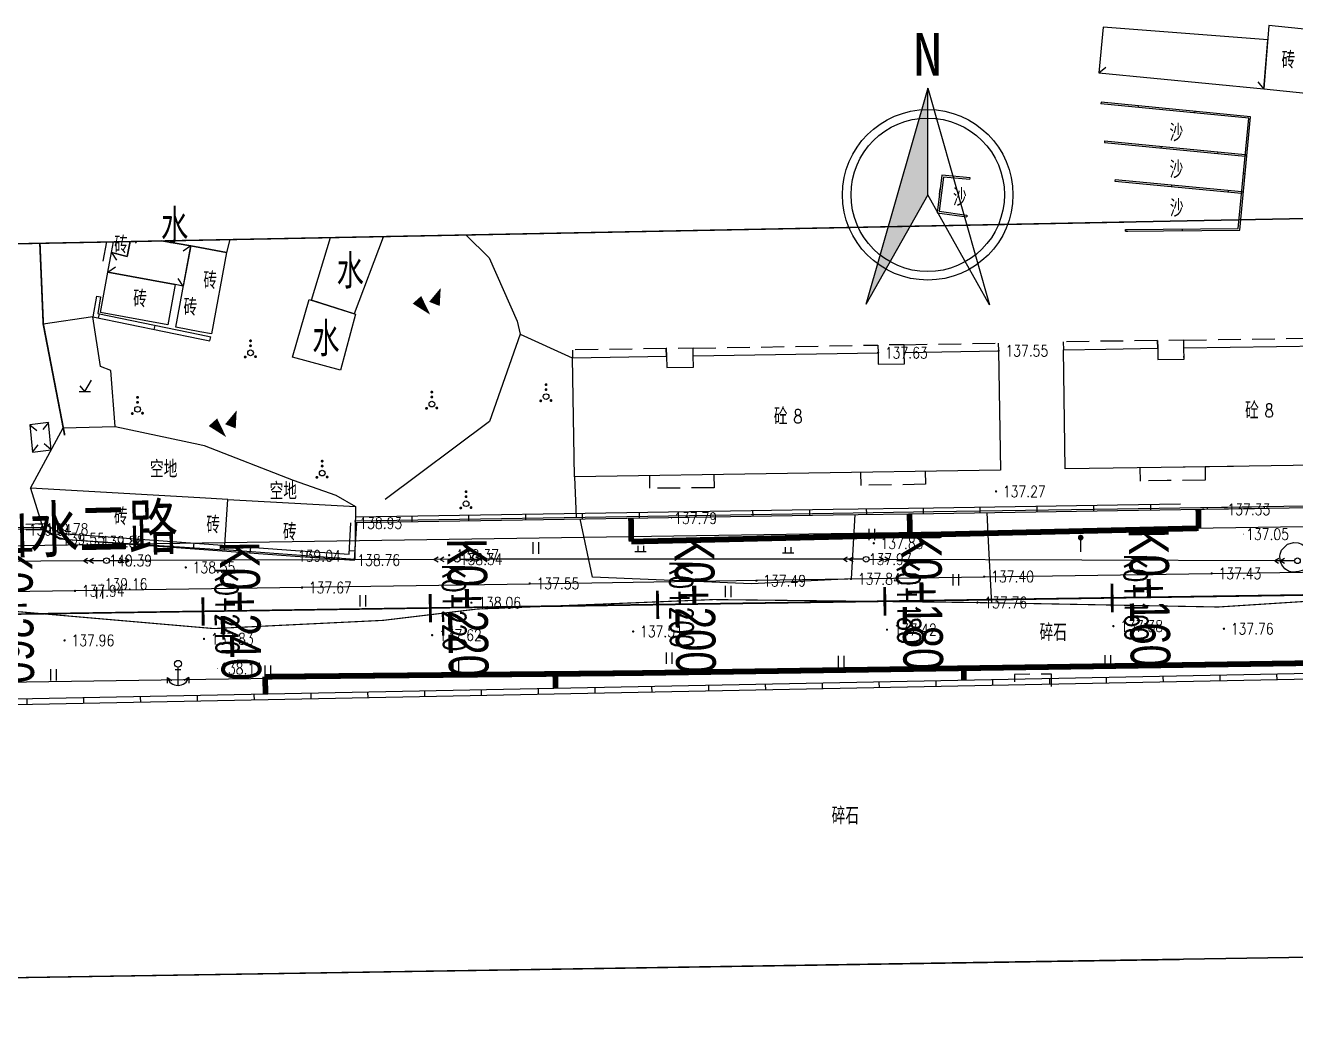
# Model space of a CAD drawing. Extents: x 529262 to 576451, y 2694391 to 2717535.
# Drawn here: x 564599.6 to 564711.4, y 2709980.8 to 2710068.1 of the extents above; entities that cross this region are included whole.
import ezdxf
from ezdxf.enums import TextEntityAlignment as Align
from ezdxf.xclip import XClip

# ---------------------------------------------------------------- set-up
doc = ezdxf.new("R2010")
doc.units = 0
doc.header["$XCLIPFRAME"] = 0
for name, pattern in [('ACAD_ISO12W100', [22, 12, -3, 0.5, -3, 0.5, -3]), ('X2', [10, 8, -2]), ('X3', [5, 4, -1]), ('X5', [3, 2, -1])]:
    doc.linetypes.add(name, pattern=pattern)
for name, color, linetype in [('DLDW', 8, 'Continuous'), ('DLSS', 4, 'Continuous'), ('DMTZ', 8, 'Continuous'), ('GCD', 8, 'Continuous'), ('GPSCOMMON', 7, 'Continuous'), ('GXYZ', 8, 'Continuous'), ('JMD', 8, 'Continuous'), ('PP-COM', 7, 'Continuous'), ('RD-中线', 40, 'Continuous'), ('RD-红线', 7, 'Continuous'), ('RD-路名', 7, 'Continuous'), ('ZBTZ', 8, 'Continuous'), ('ZJ', 7, 'Continuous'), ('桩号标注', 7, 'Continuous'), ('污水管径标注_W10-', 202, 'Continuous'), ('路名', 7, 'Continuous'), ('道路中线', 90, 'Continuous')]:
    doc.layers.add(name, color=color, linetype=linetype)
doc.layers.add('SZ-ZH-DIM', color=7, linetype='Continuous', lineweight=0)
doc.layers.add('控制界线1', color=30, linetype='ACAD_ISO12W100', lineweight=35)
doc.styles.add('HZ', font='rs.shx', dxfattribs={"width": 0.8, "bigfont": 'hztxt.shx'})
doc.styles.add('SEMDI', font='smsim.shx', dxfattribs={"width": 0.75, "bigfont": 'smfs.shx'})
doc.styles.get("Standard").update_dxf_attribs({"font": '', "height": 2.5, "bigfont": 'smfs.shx'})
doc.styles.add('黑体', font='simhei.ttf')
doc.styles.get('Standard').set_extended_font_data('FangSong_GB2312')
doc.linetypes.add('1033B', pattern='A,1,[159,AAA.SHX,S=1,R=0,X=0,Y=0],1', length=2)
doc.linetypes.add('10421', pattern='A,2,[150,AAA.SHX,S=0.5,R=0,X=0,Y=0.5],1e-11', length=2)
doc.linetypes.add('10422', pattern='A,0.75,[150,AAA.SHX,S=0.5,R=0,X=0,Y=0.5],1.5,[177,AAA.SHX,S=1,R=0,X=0,Y=0.4],0.75', length=3)
doc.linetypes.add('1161', pattern='A,0,[149,AAA.SHX,S=0.15,R=0,X=0,Y=0],-1.6', length=1.6)

# ---------------------------------------------------------------- blocks, each defined once
blk = doc.blocks.new('Compass1')
for p, q in [((0, 12.5), (-7.25, -12.86)), ((0, 0), (0, 12.5)), ((0, 0), (-7.25, -12.86))]:
    blk.add_line(p, q)
at = {"color": 2}
for p, q in [((0, 12.5), (7.26, -12.9)), ((7.26, -12.9), (0, 0))]:
    blk.add_line(p, q, dxfattribs=at)
at = {"color": 3}
blk.add_circle((0, 0), 10, dxfattribs=at)
at = {"color": 2}
blk.add_circle((0, 0), 9, dxfattribs=at)
blk.add_solid([(-7.25, -12.86), (0, 12.5), (0, 0)], dxfattribs=at)
at = {"color": 3}
blk.add_text('N', height=5, dxfattribs=at).set_placement((-0.01, 13.97), align=Align.CENTER)
blk = doc.blocks.new('A$C19FD0107')
at = {"layer": 'RD-中线', "color": 8, "linetype": 'Continuous'}
blk.add_lwpolyline([(-6145.95, 15629.53), (-6583.68, 15623.04, -0.057862), (-6611.22, 15625.82), (-6627.55, 15629.41, 0.058625), (-6655.45, 15632.19), (-7132.06, 15623.67)], format="xyb", dxfattribs=at)
at = {"layer": 'RD-红线', "color": 8, "linetype": 'Continuous', "flags": 128}
for points in [[(-6280.01, 15633.54), (-6588.43, 15628.97)], [(-6279.85, 15621.54), (-6589.7, 15616.95)]]:
    blk.add_lwpolyline(points, dxfattribs=at)
blk = doc.blocks.new('GC200')
at = {"linetype": 'Continuous', "const_width": 0.2, "flags": 128}
blk.add_lwpolyline([(-0.1, 0, 1), (0.1, 0, 1)], format="xyb", close=True, dxfattribs=at)
blk = doc.blocks.new('gc055')
for p, q in [((-6.94, -2.94), (-6.94, 0.26)), ((-8.84, -1.54), (-8.84, -2.54)), ((-8.84, -1.54), (-8.01, -2.1)), ((-7.44, -0.14), (-6.44, -0.14)), ((-5.03, -1.54), (-5.86, -2.1)), ((-5.03, -1.54), (-5.03, -2.54))]:
    blk.add_line(p, q)
blk.add_circle((-6.94, 0.86), 0.6)
blk.add_arc((-6.94, -0.94), 2, 197.4576, 342.5179)
blk = doc.blocks.new('gc013a')
at = {"linetype": 'Continuous'}
blk.add_line((0.5, 0), (4, 0), dxfattribs=at)
at = {"linetype": 'Continuous', "flags": 128}
for points in [[(2.31, -0.4), (3, 0), (2.31, 0.4)], [(3.31, -0.4), (4, 0), (3.31, 0.4)]]:
    blk.add_lwpolyline(points, dxfattribs=at)
blk = doc.blocks.new('gc170')
at = {"color": 8, "linetype": 'Continuous'}
blk.add_circle((0, 0), 0.5, dxfattribs=at)
blk = doc.blocks.new('gc160')
at = {"color": 8, "const_width": 0.25}
for points in [[(1.58, 3.35, 1), (1.83, 3.35, 1)], [(1.58, 2.48, 1), (1.83, 2.48, 1)], [(0.65, 0.5, 1), (0.9, 0.5, 1)], [(2.46, 0.56, 1), (2.71, 0.56, 1)]]:
    blk.add_lwpolyline(points, format="xyb", close=True, dxfattribs=at)
at = {"color": 8}
blk.add_circle((1.71, 1.24), 0.5, dxfattribs=at)
blk = doc.blocks.new('gc121')
at = {"color": 8}
for p, q in [((-0.5, -1), (-0.5, 1)), ((0.5, -1), (0.5, 1))]:
    blk.add_line(p, q, dxfattribs=at)
blk = doc.blocks.new('gc123')
at = {"color": 8}
for p, q in [((-1, 0), (1, 0)), ((0, 0), (-0.8, 1)), ((0, 0), (1.2, 2))]:
    blk.add_line(p, q, dxfattribs=at)
blk = doc.blocks.new('gc090')
at = {"color": 8}
for points in [[(1.07, 1.45, 0, 1, 0), (0.52, 0.05, 1, 1, 0)], [(-1.02, 0.41, 1, 0, 0), (0.15, -0.9, 0, 0, 0)]]:
    blk.add_lwpolyline(points, format="xyseb", dxfattribs=at)
blk = doc.blocks.new('gc119')
at = {"color": 8}
for p, q in [((-1, 0), (1, 0)), ((-0.5, 1), (-0.5, 0)), ((0.5, 1), (0.5, 0))]:
    blk.add_line(p, q, dxfattribs=at)
blk = doc.blocks.new('gc165')
at = {"color": 8}
blk.add_line((0, 0), (0, 2), dxfattribs=at)
at = {"color": 8, "const_width": 0.5}
blk.add_lwpolyline([(-0.25, 2.5, 1), (0.25, 2.5, 1)], format="xyb", close=True, dxfattribs=at)

msp = doc.modelspace()

# ---------------------------------------------------------------- linework, layer by layer
at = {"layer": 'DLDW', "color": 252, "linetype": '10421', "flags": 128}
for points in [[(564617.615, 2710049.31), (564617.333, 2710048.171), (564614.998, 2710048.601)], [(564630.906, 2710049.57), (564631.125, 2710049.509), (564628.576, 2710042.768), (564624.821, 2710043.967), (564626.494, 2710049.483)], [(564614.998, 2710048.601), (564614.186, 2710048.75), (564611.611, 2710049.193)]]:
    msp.add_lwpolyline(points, dxfattribs=at)
msp.add_lwpolyline([(564623.157, 2710038.968), (564624.599, 2710044.038), (564628.684, 2710042.734), (564627.359, 2710037.824)], close=True, dxfattribs=at)
at = {"layer": 'DLSS', "linetype": 'X5'}
msp.add_line((564706.807, 2710025.65), (564707.78, 2710025.665), dxfattribs=at)
msp.add_line((564706.807, 2710025.65), (564707.78, 2710025.665), dxfattribs=at)
at = {"layer": 'DLSS', "linetype": 'X3', "const_width": 0.15}
msp.add_lwpolyline([(564603.1, 2710032.094), (564601.212, 2710041.878), (564600.915, 2710048.984)], dxfattribs=at)
at = {"layer": 'DLSS', "linetype": 'X2', "const_width": 0.1, "elevation": 139.065, "flags": 128}
for points in [[(564614.998, 2710015.203), (564616.215, 2710015.098), (564631.121, 2710015.821), (564639.419, 2710016.818), (564650.528, 2710017.256), (564660.184, 2710017.649), (564683.411, 2710017.386), (564704.59, 2710016.995), (564817.388, 2710024.229), (564820.313, 2710026.08), (564830.77, 2710029.122)], [(564476.825, 2710025.097), (564480.687, 2710023.339), (564481.408, 2710023.023), (564482.088, 2710022.765), (564494.834, 2710019.263), (564496.675, 2710018.679), (564501.536, 2710017.449), (564504.582, 2710016.864), (564508.49, 2710016.311), (564510.398, 2710016.065), (564512.175, 2710015.946), (564519.632, 2710015.396), (564520.584, 2710015.428), (564521.329, 2710015.546), (564525.105, 2710016.191), (564530.472, 2710017.065), (564531.33, 2710017.159), (564532.553, 2710017.22), (564550.347, 2710017.111), (564575.297, 2710016.133), (564576.502, 2710016.19), (564577.424, 2710016.367), (564585.281, 2710018.762), (564587.045, 2710019.061), (564588.148, 2710019.028), (564588.97, 2710018.903), (564589.632, 2710018.78), (564595.77, 2710016.929), (564596.916, 2710016.73), (564597.967, 2710016.675), (564614.998, 2710015.203)]]:
    msp.add_lwpolyline(points, dxfattribs=at)
at = {"layer": 'DMTZ', "linetype": '1033B', "elevation": 140.093, "flags": 128}
msp.add_lwpolyline([(564638.381, 2710049.716), (564640.445, 2710047.708), (564642.92, 2710042.144), (564643.162, 2710040.996), (564640.468, 2710033.317), (564631.304, 2710026.446)], dxfattribs=at)
at = {"layer": 'DMTZ', "linetype": '10422', "flags": 128}
msp.add_lwpolyline([(564606.488, 2710047.411), (564606.802, 2710049.099)], dxfattribs=at)
at = {"layer": 'DMTZ', "linetype": '10422', "elevation": 138.378, "flags": 128}
msp.add_lwpolyline([(564710.828, 2710020.114), (564710.466, 2710020.364), (564710.197, 2710020.689), (564710.086, 2710020.976), (564710.028, 2710021.455), (564710.058, 2710021.634), (564710.16, 2710021.995), (564710.42, 2710022.264), (564710.679, 2710022.524), (564711.249, 2710022.662), (564711.643, 2710022.626), (564711.949, 2710022.533), (564712.265, 2710022.292), (564712.468, 2710021.977), (564712.635, 2710021.439), (564712.561, 2710020.911), (564712.366, 2710020.512), (564712.061, 2710020.244), (564711.68, 2710020.114), (564711.124, 2710020.058)], close=True, dxfattribs=at)
at = {"layer": 'GPSCOMMON', "const_width": 0.5}
for points in [[(564702.871, 2710023.917), (564702.845, 2710025.587)], [(564652.959, 2710022.744), (564652.924, 2710024.821)], [(564677.466, 2710023.32), (564677.439, 2710025.2)], [(564652.959, 2710022.744), (564702.871, 2710023.917)], [(564653.13, 2710011.179), (564713.224, 2710012.069)], [(564653.13, 2710011.179), (564620.736, 2710010.864)], [(564646.264, 2710011.112), (564646.29, 2710009.831)], [(564682.202, 2710011.61), (564682.224, 2710010.544)], [(564620.736, 2710010.864), (564620.767, 2710009.324)]]:
    msp.add_lwpolyline(points, dxfattribs=at)
at = {"layer": 'GXYZ', "linetype": 'Continuous'}
for p, q in [((564604.775, 2710021.052), (564571.097, 2710020.768)), ((564635.622, 2710021.18), (564608.775, 2710021.077)), ((564671.617, 2710021.19), (564639.622, 2710021.188)), ((564709.57, 2710021.063), (564675.617, 2710021.183))]:
    msp.add_line(p, q, dxfattribs=at)
at = {"layer": 'JMD', "linetype": 'Continuous'}
for p, q in [((564694.101, 2710063.965), (564694.718, 2710064.474)), ((564708.623, 2710062.554), (564708.108, 2710063.167)), ((564694.289, 2710061.4), (564694.274, 2710061.251)), ((564697.553, 2710061.08), (564697.539, 2710060.931)), ((564702.529, 2710060.593), (564702.515, 2710060.443)), ((564694.595, 2710057.981), (564694.58, 2710057.832)), ((564699.572, 2710057.503), (564699.557, 2710057.354)), ((564704.549, 2710057.025), (564704.535, 2710056.876)), ((564706.974, 2710056.792), (564706.96, 2710056.643)), ((564706.96, 2710055.072), (564706.81, 2710055.086)), ((564680.071, 2710053.273), (564680.135, 2710053.769)), ((564682.745, 2710054.596), (564682.758, 2710054.745)), ((564695.523, 2710054.596), (564695.508, 2710054.447)), ((564700.5, 2710054.118), (564700.485, 2710053.969)), ((564705.477, 2710053.64), (564705.463, 2710053.491)), ((564706.661, 2710053.526), (564706.646, 2710053.377)), ((564682.486, 2710051.446), (564682.465, 2710051.297)), ((564696.446, 2710050.044), (564696.444, 2710050.194)), ((564696.446, 2710050.044), (564696.444, 2710050.194)), ((564701.445, 2710050.089), (564701.444, 2710050.239)), ((564701.445, 2710050.089), (564701.444, 2710050.239)), ((564607.22, 2710048.157), (564607.655, 2710047.486)), ((564609.293, 2710049.147), (564609.4, 2710048.994)), ((564614.186, 2710048.75), (564613.53, 2710048.292)), ((564606.907, 2710046.446), (564607.565, 2710046.9)), ((564613.537, 2710045.218), (564613.083, 2710045.877)), ((564605.903, 2710044.325), (564606.258, 2710044.263)), ((564606.087, 2710042.408), (564606.16, 2710042.761)), ((564610.985, 2710041.403), (564611.058, 2710041.756)), ((564615.883, 2710040.399), (564615.956, 2710040.751)), ((564600.033, 2710033.009), (564600.657, 2710032.508)), ((564601.685, 2710033.217), (564601.184, 2710032.593)), ((564601.908, 2710030.828), (564601.284, 2710031.329)), ((564600.256, 2710030.62), (564600.756, 2710031.244)), ((564683.665, 2710025.292), (564683.658, 2710025.792)), ((564688.665, 2710025.368), (564688.657, 2710025.868)), ((564693.664, 2710025.444), (564693.657, 2710025.944)), ((564698.664, 2710025.521), (564698.656, 2710026.021)), ((564703.663, 2710025.6), (564703.661, 2710025.75)), ((564703.663, 2710025.6), (564703.661, 2710025.75)), ((564703.663, 2710025.6), (564703.661, 2710025.75)), ((564703.663, 2710025.6), (564703.661, 2710025.75)), ((564708.662, 2710025.679), (564708.66, 2710025.829)), ((564708.662, 2710025.679), (564708.66, 2710025.829)), ((564633.672, 2710024.503), (564633.663, 2710025.002)), ((564633.672, 2710024.503), (564633.669, 2710024.652)), ((564638.671, 2710024.585), (564638.663, 2710025.085)), ((564638.671, 2710024.585), (564638.669, 2710024.735)), ((564643.67, 2710024.668), (564643.662, 2710025.168)), ((564643.67, 2710024.668), (564643.668, 2710024.818)), ((564648.67, 2710024.751), (564648.661, 2710025.25)), ((564648.67, 2710024.751), (564648.667, 2710024.9)), ((564653.669, 2710024.833), (564653.661, 2710025.333)), ((564653.669, 2710024.833), (564653.666, 2710024.983)), ((564658.668, 2710024.915), (564658.66, 2710025.415)), ((564658.668, 2710024.915), (564658.666, 2710025.065)), ((564663.668, 2710024.994), (564663.66, 2710025.493)), ((564663.668, 2710024.994), (564663.665, 2710025.144)), ((564668.667, 2710025.072), (564668.659, 2710025.572)), ((564668.667, 2710025.072), (564668.665, 2710025.222)), ((564673.666, 2710025.146), (564673.659, 2710025.646)), ((564673.666, 2710025.146), (564673.664, 2710025.296)), ((564678.666, 2710025.218), (564678.659, 2710025.717)), ((564678.666, 2710025.218), (564678.664, 2710025.368)), ((564678.666, 2710025.218), (564678.664, 2710025.368)), ((564683.665, 2710025.292), (564683.663, 2710025.442)), ((564683.665, 2710025.292), (564683.663, 2710025.442)), ((564688.665, 2710025.368), (564688.663, 2710025.518)), ((564688.665, 2710025.368), (564688.663, 2710025.518)), ((564693.664, 2710025.444), (564693.662, 2710025.594)), ((564693.664, 2710025.444), (564693.662, 2710025.594)), ((564698.664, 2710025.521), (564698.661, 2710025.671)), ((564698.664, 2710025.521), (564698.661, 2710025.671)), ((564628.672, 2710024.42), (564628.67, 2710024.57)), ((564604.468, 2710022.849), (564604.504, 2710023.347)), ((564604.468, 2710022.849), (564604.504, 2710023.347)), ((564609.455, 2710022.49), (564609.492, 2710022.988)), ((564609.455, 2710022.49), (564609.492, 2710022.988)), ((564614.442, 2710022.128), (564614.479, 2710022.626)), ((564614.442, 2710022.128), (564614.479, 2710022.626)), ((564619.429, 2710021.766), (564619.465, 2710022.265)), ((564619.429, 2710021.766), (564619.465, 2710022.265)), ((564624.416, 2710021.407), (564624.451, 2710021.906)), ((564624.416, 2710021.407), (564624.451, 2710021.906)), ((564628.65, 2710021.917), (564628.151, 2710021.945)), ((564628.65, 2710021.917), (564628.151, 2710021.945)), ((564659.743, 2710010.098), (564659.753, 2710009.598)), ((564664.742, 2710010.197), (564664.752, 2710009.697)), ((564669.741, 2710010.296), (564669.751, 2710009.796)), ((564674.74, 2710010.395), (564674.75, 2710009.896)), ((564679.739, 2710010.495), (564679.749, 2710009.995)), ((564684.738, 2710010.594), (564684.748, 2710010.094)), ((564689.737, 2710010.693), (564689.747, 2710010.193)), ((564694.736, 2710010.792), (564694.746, 2710010.292)), ((564699.735, 2710010.892), (564699.745, 2710010.392)), ((564704.734, 2710010.991), (564704.744, 2710010.491)), ((564709.733, 2710011.09), (564709.743, 2710010.59)), ((564604.754, 2710009.006), (564604.764, 2710008.506)), ((564609.753, 2710009.105), (564609.763, 2710008.606)), ((564614.752, 2710009.205), (564614.762, 2710008.705)), ((564619.751, 2710009.304), (564619.761, 2710008.804)), ((564624.75, 2710009.403), (564624.76, 2710008.903)), ((564629.749, 2710009.502), (564629.759, 2710009.002)), ((564634.748, 2710009.602), (564634.758, 2710009.102)), ((564639.747, 2710009.701), (564639.757, 2710009.201)), ((564644.746, 2710009.8), (564644.756, 2710009.3)), ((564649.745, 2710009.899), (564649.755, 2710009.399)), ((564654.744, 2710009.999), (564654.754, 2710009.499)), ((564599.755, 2710008.907), (564599.765, 2710008.407))]:
    msp.add_line(p, q, dxfattribs=at)
at = {"layer": 'JMD', "linetype": 'Continuous', "flags": 128}
for points in [[(564694.482, 2710067.98), (564694.101, 2710063.965), (564708.623, 2710062.554), (564708.956, 2710066.86)], [(564712.312, 2710062.176), (564712.744, 2710067.759), (564709.055, 2710068.137), (564708.623, 2710062.554)], [(564647.959, 2710028.428), (564647.791, 2710038.916), (564656.056, 2710039.044), (564656.072, 2710038.044), (564658.421, 2710038.083), (564658.405, 2710039.083), (564674.668, 2710039.347), (564674.684, 2710038.347), (564676.99, 2710038.385), (564676.974, 2710039.385), (564685.272, 2710039.524), (564685.439, 2710029.036)], [(564647.959, 2710028.428), (564647.791, 2710038.916), (564656.056, 2710039.044), (564656.072, 2710038.044), (564658.421, 2710038.083), (564658.405, 2710039.083), (564674.668, 2710039.347), (564674.684, 2710038.347), (564676.99, 2710038.385), (564676.974, 2710039.385), (564685.272, 2710039.524), (564685.439, 2710029.036)], [(564617.445, 2710026.455), (564628.686, 2710025.82), (564628.642, 2710021.181), (564617.168, 2710022.012)]]:
    msp.add_lwpolyline(points, close=True, dxfattribs=at)
at = {"layer": 'JMD', "linetype": 'Continuous'}
for points in [[(564696.444, 2710050.194), (564706.349, 2710050.284), (564707.28, 2710059.976), (564694.274, 2710061.251)], [(564696.446, 2710050.044), (564706.486, 2710050.135), (564707.444, 2710060.111), (564694.289, 2710061.4)], [(564682.758, 2710054.745), (564680.288, 2710054.964), (564679.865, 2710051.661), (564682.465, 2710051.297)], [(564682.745, 2710054.596), (564680.419, 2710054.802), (564680.033, 2710051.789), (564682.486, 2710051.446)], [(564696.444, 2710050.194), (564696.574, 2710050.195)], [(564696.446, 2710050.044), (564696.642, 2710050.046)], [(564608.847, 2710049.139), (564608.598, 2710047.82), (564607.22, 2710048.157), (564607.4, 2710049.11)]]:
    msp.add_lwpolyline(points, dxfattribs=at)
at = {"layer": 'JMD', "linetype": 'Continuous', "flags": 128}
for points in [[(564694.58, 2710057.832), (564706.96, 2710056.643)], [(564694.595, 2710057.981), (564706.974, 2710056.792)], [(564695.508, 2710054.447), (564706.646, 2710053.377)], [(564695.523, 2710054.596), (564706.661, 2710053.526)], [(564611.611, 2710049.193), (564614.186, 2710048.75), (564613.537, 2710045.218), (564612.816, 2710045.351), (564606.907, 2710046.446), (564607.22, 2710048.157), (564608.598, 2710047.82), (564608.847, 2710049.139)], [(564605.903, 2710044.325), (564605.585, 2710042.511), (564614.998, 2710040.58)], [(564606.258, 2710044.263), (564606, 2710042.793), (564614.998, 2710040.948)], [(564614.998, 2710040.948), (564615.956, 2710040.751)], [(564614.998, 2710040.58), (564615.883, 2710040.399)], [(564699.568, 2710029.26), (564691.13, 2710029.135), (564690.977, 2710039.623), (564694.701, 2710039.678)], [(564699.568, 2710029.26), (564691.13, 2710029.135), (564690.977, 2710039.623), (564694.701, 2710039.678)], [(564694.701, 2710039.678), (564699.27, 2710039.746), (564699.285, 2710038.746), (564701.588, 2710038.777), (564701.573, 2710039.777), (564717.871, 2710040.028), (564717.886, 2710039.028), (564720.203, 2710039.052), (564720.188, 2710040.052), (564728.458, 2710040.178), (564728.611, 2710029.69), (564699.568, 2710029.26)], [(564694.701, 2710039.678), (564699.27, 2710039.746), (564699.285, 2710038.746), (564701.588, 2710038.777), (564701.584, 2710039.04)], [(564705.934, 2710029.354), (564699.568, 2710029.26)], [(564614.998, 2710026.593), (564600.079, 2710027.431), (564601.201, 2710023.875), (564602.577, 2710023.104), (564603.308, 2710022.931), (564614.998, 2710022.156)], [(564701.225, 2710025.712), (564747.006, 2710026.436), (564762.969, 2710026.658), (564783.387, 2710026.955)], [(564614.998, 2710022.156), (564617.168, 2710022.012), (564617.445, 2710026.455), (564614.998, 2710026.593)], [(564628.664, 2710024.92), (564658.067, 2710025.406), (564670.722, 2710025.604), (564679.534, 2710025.73), (564695.737, 2710025.975), (564701.287, 2710026.063)], [(564701.225, 2710025.712), (564707.525, 2710025.811)], [(564701.295, 2710025.563), (564747.009, 2710026.286), (564762.971, 2710026.508), (564783.389, 2710026.805)], [(564477.818, 2710025.189), (564494.476, 2710022.406), (564507.599, 2710022.554), (564526.515, 2710022.902), (564550.689, 2710023.221), (564570.622, 2710023.486), (564589.666, 2710023.71), (564601.201, 2710023.875)], [(564477.842, 2710025.337), (564494.487, 2710022.556), (564507.596, 2710022.704), (564526.512, 2710023.052), (564550.687, 2710023.371), (564570.62, 2710023.636), (564589.664, 2710023.86), (564601.154, 2710024.024)], [(564628.67, 2710024.57), (564658.073, 2710025.056), (564670.727, 2710025.254), (564679.538, 2710025.38), (564695.742, 2710025.625), (564701.225, 2710025.712)], [(564628.67, 2710024.57), (564658.073, 2710025.056), (564670.727, 2710025.254), (564679.538, 2710025.38), (564695.742, 2710025.625), (564701.225, 2710025.712)], [(564628.672, 2710024.42), (564658.076, 2710024.906), (564670.73, 2710025.104), (564679.541, 2710025.23), (564695.745, 2710025.475), (564701.295, 2710025.563)], [(564628.672, 2710024.42), (564658.076, 2710024.906), (564670.73, 2710025.104), (564679.541, 2710025.23), (564695.745, 2710025.475), (564701.295, 2710025.563)], [(564701.295, 2710025.563), (564707.592, 2710025.662)], [(564599.688, 2710024.285), (564601.306, 2710024.329), (564602.78, 2710023.47), (564606.136, 2710023.232), (564623.417, 2710021.978), (564628.134, 2710021.651), (564628.29, 2710024.392)], [(564599.688, 2710024.285), (564601.306, 2710024.329), (564602.78, 2710023.47), (564606.136, 2710023.232), (564623.417, 2710021.978), (564628.134, 2710021.651), (564628.29, 2710024.392)], [(564599.702, 2710023.785), (564601.177, 2710023.825), (564602.629, 2710022.979), (564606.1, 2710022.733), (564623.382, 2710021.479), (564628.605, 2710021.117), (564628.789, 2710024.364)], [(564599.702, 2710023.785), (564601.177, 2710023.825), (564602.629, 2710022.979), (564606.1, 2710022.733), (564623.382, 2710021.479), (564628.605, 2710021.117), (564628.789, 2710024.364)], [(564829.709, 2710013.472), (564472.921, 2710006.389)], [(564829.719, 2710012.972), (564472.931, 2710005.89)]]:
    msp.add_lwpolyline(points, dxfattribs=at)
at = {"layer": 'JMD', "linetype": 'Continuous', "elevation": 142.716, "flags": 128}
for points in [[(564614.998, 2710041.201), (564612.87, 2710041.592), (564614.186, 2710048.75), (564614.998, 2710048.601)], [(564614.998, 2710048.601), (564617.333, 2710048.171), (564616.017, 2710041.013), (564614.998, 2710041.201)]]:
    msp.add_lwpolyline(points, dxfattribs=at)
at = {"layer": 'JMD', "linetype": 'Continuous'}
for points in [[(564606.253, 2710042.898), (564606.907, 2710046.446), (564612.816, 2710045.351), (564612.162, 2710041.803)], [(564601.685, 2710033.217), (564600.033, 2710033.009), (564600.256, 2710030.62), (564601.908, 2710030.828)]]:
    msp.add_lwpolyline(points, close=True, dxfattribs=at)
at = {"layer": 'JMD', "linetype": 'X5'}
for points in [[(564699.27, 2710039.746), (564699.241, 2710040.428), (564690.963, 2710040.311), (564690.977, 2710039.623)], [(564699.27, 2710039.746), (564699.241, 2710040.428), (564690.963, 2710040.311), (564690.977, 2710039.623)], [(564699.27, 2710039.746), (564699.241, 2710040.428), (564694.383, 2710040.359)], [(564699.27, 2710039.746), (564699.241, 2710040.428), (564694.383, 2710040.359)], [(564701.573, 2710039.777), (564701.578, 2710040.458), (564717.842, 2710040.71), (564717.871, 2710040.028)], [(564656.056, 2710039.044), (564656.027, 2710039.726), (564647.781, 2710039.594), (564647.791, 2710038.916)], [(564658.405, 2710039.083), (564658.396, 2710039.756), (564674.639, 2710040.029), (564674.668, 2710039.347)], [(564658.405, 2710039.083), (564658.396, 2710039.756), (564674.639, 2710040.029), (564674.668, 2710039.347)], [(564676.974, 2710039.385), (564676.976, 2710040.059), (564685.232, 2710040.203), (564685.272, 2710039.524)], [(564676.974, 2710039.385), (564676.976, 2710040.059), (564685.232, 2710040.203), (564685.272, 2710039.524)], [(564703.445, 2710029.317), (564703.462, 2710028.161), (564697.749, 2710028.069), (564697.731, 2710029.233)], [(564703.445, 2710029.317), (564703.462, 2710028.161), (564697.749, 2710028.069), (564697.731, 2710029.233)], [(564703.445, 2710029.317), (564703.462, 2710028.161), (564700.107, 2710028.107)], [(564703.445, 2710029.317), (564703.462, 2710028.161), (564700.107, 2710028.107)], [(564660.227, 2710028.627), (564660.246, 2710027.47), (564654.59, 2710027.446), (564654.572, 2710028.536)], [(564678.821, 2710028.929), (564678.84, 2710027.785), (564673.17, 2710027.683), (564673.151, 2710028.837)], [(564678.821, 2710028.929), (564678.84, 2710027.785), (564673.17, 2710027.683), (564673.151, 2710028.837)]]:
    msp.add_lwpolyline(points, dxfattribs=at)
at = {"layer": 'JMD', "linetype": 'X5', "elevation": 137.55, "flags": 128}
for points in [[(564701.573, 2710039.777), (564701.578, 2710040.458), (564699.241, 2710040.428), (564699.27, 2710039.746)], [(564701.573, 2710039.777), (564701.578, 2710040.458), (564699.241, 2710040.428), (564699.27, 2710039.746)], [(564701.573, 2710039.777), (564701.578, 2710040.458), (564699.241, 2710040.428), (564699.27, 2710039.746)], [(564701.573, 2710039.777), (564701.578, 2710040.458), (564699.241, 2710040.428), (564699.27, 2710039.746)], [(564658.405, 2710039.083), (564658.396, 2710039.756), (564656.027, 2710039.726), (564656.056, 2710039.044)], [(564676.974, 2710039.385), (564676.976, 2710040.059), (564674.639, 2710040.029), (564674.668, 2710039.347)], [(564676.974, 2710039.385), (564676.976, 2710040.059), (564674.639, 2710040.029), (564674.668, 2710039.347)]]:
    msp.add_lwpolyline(points, dxfattribs=at)
at = {"layer": 'JMD', "linetype": 'X5', "flags": 128}
msp.add_lwpolyline([(564689.94, 2710009.995), (564689.925, 2710011.088), (564686.664, 2710011.074), (564686.68, 2710009.947)], dxfattribs=at)
msp.add_lwpolyline([(564689.94, 2710009.995), (564689.925, 2710011.088), (564686.664, 2710011.074), (564686.68, 2710009.947)], dxfattribs=at)
msp.add_lwpolyline([(564689.94, 2710009.995), (564689.925, 2710011.088), (564686.664, 2710011.074), (564686.68, 2710009.947)], dxfattribs=at)
at = {"layer": 'SZ-ZH-DIM', "color": 0, "const_width": 0.25, "elevation": 140}
for points in [[(564695.28, 2710016.537), (564695.243, 2710019.037)], [(564615.289, 2710015.351), (564615.252, 2710017.851)], [(564635.287, 2710015.648), (564635.25, 2710018.148)], [(564655.284, 2710015.944), (564655.247, 2710018.444)], [(564675.282, 2710016.241), (564675.245, 2710018.741)]]:
    msp.add_lwpolyline(points, dxfattribs=at)
at = {"layer": 'ZBTZ', "linetype": '1161'}
for points in [[(564606.242, 2710038.146), (564605.585, 2710042.511), (564601.212, 2710041.878)], [(564602.975, 2710032.744), (564607.549, 2710032.88), (564607.161, 2710037.806), (564606.242, 2710038.146)], [(564672.625, 2710025.131), (564672.291, 2710019.468), (564663.52, 2710019.047), (564649.537, 2710019.613), (564648.457, 2710024.747)], [(564672.625, 2710025.131), (564672.291, 2710019.468), (564663.52, 2710019.047), (564649.537, 2710019.613), (564648.457, 2710024.747)], [(564684.675, 2710017.363), (564684.652, 2710017.813), (564684.395, 2710022.797), (564684.266, 2710025.301)], [(564684.675, 2710017.363), (564684.652, 2710017.813), (564684.395, 2710022.797), (564684.266, 2710025.301)], [(564684.675, 2710017.363), (564684.652, 2710017.813), (564684.395, 2710022.797), (564684.266, 2710025.301)]]:
    msp.add_lwpolyline(points, dxfattribs=at)
at = {"layer": 'ZBTZ', "linetype": '1161', "elevation": 140.093, "flags": 128}
msp.add_lwpolyline([(564643.162, 2710040.996), (564647.744, 2710038.916)], dxfattribs=at)
at = {"layer": 'ZBTZ', "linetype": '1161', "flags": 128}
for points in [[(564600.079, 2710027.431), (564602.975, 2710032.744)], [(564607.549, 2710032.88), (564614.998, 2710031.289)], [(564614.998, 2710031.289), (564615.368, 2710031.21), (564623.204, 2710028.153), (564626.948, 2710026.841), (564628.686, 2710025.82), (564628.686, 2710025.82)], [(564647.959, 2710028.428), (564648.108, 2710024.891)]]:
    msp.add_lwpolyline(points, dxfattribs=at)
at = {"layer": '控制界线1', "color": 252, "linetype": 'Continuous', "flags": 128}
for points in [[(564755.82, 2710052.009), (564381.075, 2710044.69), (564375.334, 2709980.803), (564584.871, 2709984.176), (564781.181, 2709987.275)], [(564755.82, 2710052.009), (564381.075, 2710044.69), (564375.334, 2709980.803), (564584.871, 2709984.176), (564781.181, 2709987.275)], [(564755.82, 2710052.009), (564381.075, 2710044.69), (564375.334, 2709980.803), (564584.871, 2709984.176), (564781.181, 2709987.275)], [(564696.282, 2710050.846), (564381.075, 2710044.69), (564375.334, 2709980.803), (564584.871, 2709984.176), (564701.191, 2709986.012)], [(564696.282, 2710050.846), (564381.075, 2710044.69), (564375.334, 2709980.803), (564584.871, 2709984.176), (564701.191, 2709986.012)], [(564696.282, 2710050.846), (564381.075, 2710044.69), (564375.334, 2709980.803), (564584.871, 2709984.176), (564701.191, 2709986.012)]]:
    msp.add_lwpolyline(points, dxfattribs=at)
at = {"layer": '桩号标注', "const_width": 0.25}
for points in [[(564695.28, 2710016.537), (564695.243, 2710019.037)], [(564615.289, 2710015.351), (564615.252, 2710017.851)], [(564635.287, 2710015.648), (564635.25, 2710018.148)], [(564655.284, 2710015.944), (564655.247, 2710018.444)], [(564675.282, 2710016.241), (564675.245, 2710018.741)]]:
    msp.add_lwpolyline(points, dxfattribs=at)
at = {"layer": '污水管径标注_W10-'}
msp.add_lwpolyline([(564504.036, 2710016.969), (564524.034, 2710017.266), (564544.031, 2710017.562), (564564.029, 2710017.859), (564584.027, 2710018.155), (564604.025, 2710018.452), (564624.023, 2710018.748), (564644.02, 2710019.044), (564664.018, 2710019.341), (564684.016, 2710019.637), (564704.014, 2710019.934), (564724.012, 2710020.23), (564744.009, 2710020.527), (564764.007, 2710020.854), (564784.004, 2710021.181), (564804.002, 2710021.45), (564824, 2710021.718)], dxfattribs=at)
at = {"layer": '道路中线'}
msp.add_lwpolyline([(564377.047, 2710013.07), (564855.244, 2710020.159)], dxfattribs=at)

# ---------------------------------------------------------------- block references
at = {"layer": 'DLSS', "linetype": 'Continuous', "xscale": 0.5, "yscale": 0.5}
msp.add_blockref('gc055', (564616.54, 2710011.573, 113.566), dxfattribs=at)
msp.add_blockref('gc055', (564616.54, 2710011.573, 113.566), dxfattribs=at)
at = {"layer": 'DMTZ', "linetype": 'Continuous', "rotation": 0.0144706363646482}
for p in [(564635.113, 2710043.598, -0.055), (564617.161, 2710032.833, -0.055)]:
    msp.add_blockref('gc090', p, dxfattribs=at)
at = {"layer": 'GCD', "linetype": 'Continuous'}
ref = msp.add_blockref('GC200', (564674.668, 2710039.347, 137.63), dxfattribs=dict(at, xscale=0.5, yscale=0.5, zscale=0.5))
ref.add_attrib('height', '137.63', dxfattribs={"linetype": 'Continuous', "height": 1, "style": 'HZ', "width": 0.8}).set_placement((564675.268, 2710039.347, 137.63), align=Align.MIDDLE_LEFT)
ref = msp.add_blockref('GC200', (564685.272, 2710039.524, 137.548), dxfattribs=dict(at, xscale=0.5, yscale=0.5, zscale=0.5))
ref.add_attrib('height', '137.55', dxfattribs={"linetype": 'Continuous', "height": 1, "style": 'HZ', "width": 0.8}).set_placement((564685.872, 2710039.524, 137.548), align=Align.MIDDLE_LEFT)
ref = msp.add_blockref('GC200', (564685.048, 2710027.159, 137.271), dxfattribs=dict(at, xscale=0.5, yscale=0.5, zscale=0.5))
ref.add_attrib('height', '137.27', dxfattribs={"linetype": 'Continuous', "height": 1, "style": 'HZ', "width": 0.8}).set_placement((564685.648, 2710027.159, 137.271), align=Align.MIDDLE_LEFT)
ref = msp.add_blockref('GC200', (564705.165, 2710025.579, 137.329), dxfattribs=dict(at, xscale=0.1999999999534339, yscale=0.1999999999534339, zscale=0.1999999999534339))
ref.add_attrib('height', '137.33', dxfattribs={"linetype": 'Continuous', "height": 1, "style": 'HZ', "width": 0.8}).set_placement((564705.405, 2710025.579, 137.329), align=Align.MIDDLE_LEFT)
ref = msp.add_blockref('GC200', (564705.165, 2710025.579, 137.329), dxfattribs=dict(at, xscale=0.1999999999534339, yscale=0.1999999999534339, zscale=0.1999999999534339))
ref.add_attrib('height', '137.33', dxfattribs={"linetype": 'Continuous', "height": 1, "style": 'HZ', "width": 0.8}).set_placement((564705.405, 2710025.579, 137.329), align=Align.MIDDLE_LEFT)
ref = msp.add_blockref('GC200', (564628.785, 2710024.367, 138.925), dxfattribs=dict(at, xscale=0.1999999999534339, yscale=0.1999999999534339, zscale=0.1999999999534339))
ref.add_attrib('height', '138.93', dxfattribs={"linetype": 'Continuous', "height": 1, "style": 'HZ', "width": 0.8}).set_placement((564629.025, 2710024.367, 138.925), align=Align.MIDDLE_LEFT)
ref = msp.add_blockref('GC200', (564628.785, 2710024.367, 138.925), dxfattribs=dict(at, xscale=0.1999999999534339, yscale=0.1999999999534339, zscale=0.1999999999534339))
ref.add_attrib('height', '138.93', dxfattribs={"linetype": 'Continuous', "height": 1, "style": 'HZ', "width": 0.8}).set_placement((564629.025, 2710024.367, 138.925), align=Align.MIDDLE_LEFT)
ref = msp.add_blockref('GC200', (564656.484, 2710024.803, 137.793), dxfattribs=dict(at, xscale=0.1999999999534339, yscale=0.1999999999534339, zscale=0.1999999999534339))
ref.add_attrib('height', '137.79', dxfattribs={"linetype": 'Continuous', "height": 1, "style": 'HZ', "width": 0.8}).set_placement((564656.724, 2710024.803, 137.793), align=Align.MIDDLE_LEFT)
ref = msp.add_blockref('GC200', (564656.484, 2710024.803, 137.793), dxfattribs=dict(at, xscale=0.1999999999534339, yscale=0.1999999999534339, zscale=0.1999999999534339))
ref.add_attrib('height', '137.79', dxfattribs={"linetype": 'Continuous', "height": 1, "style": 'HZ', "width": 0.8}).set_placement((564656.724, 2710024.803, 137.793), align=Align.MIDDLE_LEFT)
ref = msp.add_blockref('GC200', (564599.698, 2710023.788, 139.643), dxfattribs=dict(at, xscale=0.1999999999534339, yscale=0.1999999999534339, zscale=0.1999999999534339))
ref.add_attrib('height', '139.64', dxfattribs={"linetype": 'Continuous', "height": 1, "style": 'HZ', "width": 0.8}).set_placement((564599.938, 2710023.788, 139.643), align=Align.MIDDLE_LEFT)
ref = msp.add_blockref('GC200', (564599.698, 2710023.788, 139.643), dxfattribs=dict(at, xscale=0.1999999999534339, yscale=0.1999999999534339, zscale=0.1999999999534339))
ref.add_attrib('height', '139.64', dxfattribs={"linetype": 'Continuous', "height": 1, "style": 'HZ', "width": 0.8}).set_placement((564599.938, 2710023.788, 139.643), align=Align.MIDDLE_LEFT)
ref = msp.add_blockref('GC200', (564601.173, 2710023.828, 139.775), dxfattribs=dict(at, xscale=0.1999999999534339, yscale=0.1999999999534339, zscale=0.1999999999534339))
ref.add_attrib('height', '139.78', dxfattribs={"linetype": 'Continuous', "height": 1, "style": 'HZ', "width": 0.8}).set_placement((564601.413, 2710023.828, 139.775), align=Align.MIDDLE_LEFT)
ref = msp.add_blockref('GC200', (564601.173, 2710023.828, 139.775), dxfattribs=dict(at, xscale=0.1999999999534339, yscale=0.1999999999534339, zscale=0.1999999999534339))
ref.add_attrib('height', '139.78', dxfattribs={"linetype": 'Continuous', "height": 1, "style": 'HZ', "width": 0.8}).set_placement((564601.413, 2710023.828, 139.775), align=Align.MIDDLE_LEFT)
ref = msp.add_blockref('GC200', (564706.81, 2710023.396, 137.051), dxfattribs=dict(at, xscale=0.1999999999534339, yscale=0.1999999999534339, zscale=0.1999999999534339))
ref.add_attrib('height', '137.05', dxfattribs={"linetype": 'Continuous', "height": 1, "style": 'HZ', "width": 0.8}).set_placement((564707.05, 2710023.396, 137.051), align=Align.MIDDLE_LEFT)
ref = msp.add_blockref('GC200', (564706.81, 2710023.396, 137.051), dxfattribs=dict(at, xscale=0.1999999999534339, yscale=0.1999999999534339, zscale=0.1999999999534339))
ref.add_attrib('height', '137.05', dxfattribs={"linetype": 'Continuous', "height": 1, "style": 'HZ', "width": 0.8}).set_placement((564707.05, 2710023.396, 137.051), align=Align.MIDDLE_LEFT)
ref = msp.add_blockref('GC200', (564602.625, 2710022.982, 139.545), dxfattribs=dict(at, xscale=0.1999999999534339, yscale=0.1999999999534339, zscale=0.1999999999534339))
ref.add_attrib('height', '139.55', dxfattribs={"linetype": 'Continuous', "height": 1, "style": 'HZ', "width": 0.8}).set_placement((564602.865, 2710022.982, 139.545), align=Align.MIDDLE_LEFT)
ref = msp.add_blockref('GC200', (564602.625, 2710022.982, 139.545), dxfattribs=dict(at, xscale=0.1999999999534339, yscale=0.1999999999534339, zscale=0.1999999999534339))
ref.add_attrib('height', '139.55', dxfattribs={"linetype": 'Continuous', "height": 1, "style": 'HZ', "width": 0.8}).set_placement((564602.865, 2710022.982, 139.545), align=Align.MIDDLE_LEFT)
ref = msp.add_blockref('GC200', (564606.096, 2710022.736, 139.878), dxfattribs=dict(at, xscale=0.1999999999534339, yscale=0.1999999999534339, zscale=0.1999999999534339))
ref.add_attrib('height', '139.88', dxfattribs={"linetype": 'Continuous', "height": 1, "style": 'HZ', "width": 0.8}).set_placement((564606.336, 2710022.736, 139.878), align=Align.MIDDLE_LEFT)
ref = msp.add_blockref('GC200', (564606.096, 2710022.736, 139.878), dxfattribs=dict(at, xscale=0.1999999999534339, yscale=0.1999999999534339, zscale=0.1999999999534339))
ref.add_attrib('height', '139.88', dxfattribs={"linetype": 'Continuous', "height": 1, "style": 'HZ', "width": 0.8}).set_placement((564606.336, 2710022.736, 139.878), align=Align.MIDDLE_LEFT)
ref = msp.add_blockref('GC200', (564674.287, 2710022.604, 137.826), dxfattribs=dict(at, xscale=0.5, yscale=0.5, zscale=0.5))
ref.add_attrib('height', '137.83', dxfattribs={"linetype": 'Continuous', "height": 1, "style": 'HZ', "width": 0.8}).set_placement((564674.887, 2710022.604, 137.826), align=Align.MIDDLE_LEFT)
ref = msp.add_blockref('GC200', (564606.773, 2710021.074, 140.385), dxfattribs=dict(at, xscale=0.1999999999534339, yscale=0.1999999999534339, zscale=0.1999999999534339))
ref.add_attrib('height', '140.39', dxfattribs={"linetype": 'Continuous', "height": 1, "style": 'HZ', "width": 0.8}).set_placement((564607.013, 2710021.074, 140.385), align=Align.MIDDLE_LEFT)
ref = msp.add_blockref('GC200', (564606.773, 2710021.074, 140.385), dxfattribs=dict(at, xscale=0.1999999999534339, yscale=0.1999999999534339, zscale=0.1999999999534339))
ref.add_attrib('height', '140.39', dxfattribs={"linetype": 'Continuous', "height": 1, "style": 'HZ', "width": 0.8}).set_placement((564607.013, 2710021.074, 140.385), align=Align.MIDDLE_LEFT)
ref = msp.add_blockref('GC200', (564623.378, 2710021.482, 139.044), dxfattribs=dict(at, xscale=0.1999999999534339, yscale=0.1999999999534339, zscale=0.1999999999534339))
ref.add_attrib('height', '139.04', dxfattribs={"linetype": 'Continuous', "height": 1, "style": 'HZ', "width": 0.8}).set_placement((564623.618, 2710021.482, 139.044), align=Align.MIDDLE_LEFT)
ref = msp.add_blockref('GC200', (564623.378, 2710021.482, 139.044), dxfattribs=dict(at, xscale=0.1999999999534339, yscale=0.1999999999534339, zscale=0.1999999999534339))
ref.add_attrib('height', '139.04', dxfattribs={"linetype": 'Continuous', "height": 1, "style": 'HZ', "width": 0.8}).set_placement((564623.618, 2710021.482, 139.044), align=Align.MIDDLE_LEFT)
ref = msp.add_blockref('GC200', (564628.601, 2710021.12, 138.759), dxfattribs=dict(at, xscale=0.1999999999534339, yscale=0.1999999999534339, zscale=0.1999999999534339))
ref.add_attrib('height', '138.76', dxfattribs={"linetype": 'Continuous', "height": 1, "style": 'HZ', "width": 0.8}).set_placement((564628.841, 2710021.12, 138.759), align=Align.MIDDLE_LEFT)
ref = msp.add_blockref('GC200', (564628.601, 2710021.12, 138.759), dxfattribs=dict(at, xscale=0.1999999999534339, yscale=0.1999999999534339, zscale=0.1999999999534339))
ref.add_attrib('height', '138.76', dxfattribs={"linetype": 'Continuous', "height": 1, "style": 'HZ', "width": 0.8}).set_placement((564628.841, 2710021.12, 138.759), align=Align.MIDDLE_LEFT)
ref = msp.add_blockref('GC200', (564636.929, 2710021.554, 138.365), dxfattribs=dict(at, xscale=0.5, yscale=0.5, zscale=0.5))
ref.add_attrib('height', '138.37', dxfattribs={"linetype": 'Continuous', "height": 1, "style": 'HZ', "width": 0.8}).set_placement((564637.529, 2710021.554, 138.365), align=Align.MIDDLE_LEFT)
ref = msp.add_blockref('GC200', (564637.619, 2710021.193, 138.335), dxfattribs=dict(at, xscale=0.1999999999534339, yscale=0.1999999999534339, zscale=0.1999999999534339))
ref.add_attrib('height', '138.34', dxfattribs={"linetype": 'Continuous', "height": 1, "style": 'HZ', "width": 0.8}).set_placement((564637.859, 2710021.193, 138.335), align=Align.MIDDLE_LEFT)
ref = msp.add_blockref('GC200', (564637.619, 2710021.193, 138.335), dxfattribs=dict(at, xscale=0.1999999999534339, yscale=0.1999999999534339, zscale=0.1999999999534339))
ref.add_attrib('height', '138.34', dxfattribs={"linetype": 'Continuous', "height": 1, "style": 'HZ', "width": 0.8}).set_placement((564637.859, 2710021.193, 138.335), align=Align.MIDDLE_LEFT)
ref = msp.add_blockref('GC200', (564673.61, 2710021.195, 137.967), dxfattribs=dict(at, xscale=0.1999999999534339, yscale=0.1999999999534339, zscale=0.1999999999534339))
ref.add_attrib('height', '137.97', dxfattribs={"linetype": 'Continuous', "height": 1, "style": 'HZ', "width": 0.8}).set_placement((564673.85, 2710021.195, 137.967), align=Align.MIDDLE_LEFT)
ref = msp.add_blockref('GC200', (564673.61, 2710021.195, 137.967), dxfattribs=dict(at, xscale=0.1999999999534339, yscale=0.1999999999534339, zscale=0.1999999999534339))
ref.add_attrib('height', '137.97', dxfattribs={"linetype": 'Continuous', "height": 1, "style": 'HZ', "width": 0.8}).set_placement((564673.85, 2710021.195, 137.967), align=Align.MIDDLE_LEFT)
ref = msp.add_blockref('GC200', (564613.753, 2710020.477, 138.547), dxfattribs=dict(at, xscale=0.5, yscale=0.5, zscale=0.5))
ref.add_attrib('height', '138.55', dxfattribs={"linetype": 'Continuous', "height": 1, "style": 'HZ', "width": 0.8}).set_placement((564614.353, 2710020.477, 138.547), align=Align.MIDDLE_LEFT)
ref = msp.add_blockref('GC200', (564684.012, 2710019.665, 137.4), dxfattribs=dict(at, xscale=0.5, yscale=0.5, zscale=0.5))
ref.add_attrib('height', '137.40', dxfattribs={"linetype": 'Continuous', "height": 1, "style": 'HZ', "width": 0.8}).set_placement((564684.612, 2710019.665, 137.4), align=Align.MIDDLE_LEFT)
ref = msp.add_blockref('GC200', (564704.019, 2710019.946, 137.429), dxfattribs=dict(at, xscale=0.5, yscale=0.5, zscale=0.5))
ref.add_attrib('height', '137.43', dxfattribs={"linetype": 'Continuous', "height": 1, "style": 'HZ', "width": 0.8}).set_placement((564704.619, 2710019.946, 137.429), align=Align.MIDDLE_LEFT)
ref = msp.add_blockref('GC200', (564606.371, 2710019.012, 139.159), dxfattribs=dict(at, xscale=0.1999999999534339, yscale=0.1999999999534339, zscale=0.1999999999534339))
ref.add_attrib('height', '139.16', dxfattribs={"linetype": 'Continuous', "height": 1, "style": 'HZ', "width": 0.8}).set_placement((564606.611, 2710019.012, 139.159), align=Align.MIDDLE_LEFT)
ref = msp.add_blockref('GC200', (564606.371, 2710019.012, 139.159), dxfattribs=dict(at, xscale=0.1999999999534339, yscale=0.1999999999534339, zscale=0.1999999999534339))
ref.add_attrib('height', '139.16', dxfattribs={"linetype": 'Continuous', "height": 1, "style": 'HZ', "width": 0.8}).set_placement((564606.611, 2710019.012, 139.159), align=Align.MIDDLE_LEFT)
ref = msp.add_blockref('GC200', (564623.983, 2710018.707, 137.67), dxfattribs=dict(at, xscale=0.5, yscale=0.5, zscale=0.5))
ref.add_attrib('height', '137.67', dxfattribs={"linetype": 'Continuous', "height": 1, "style": 'HZ', "width": 0.8}).set_placement((564624.583, 2710018.707, 137.67), align=Align.MIDDLE_LEFT)
ref = msp.add_blockref('GC200', (564644.017, 2710019.063, 137.55), dxfattribs=dict(at, xscale=0.5, yscale=0.5, zscale=0.5))
ref.add_attrib('height', '137.55', dxfattribs={"linetype": 'Continuous', "height": 1, "style": 'HZ', "width": 0.8}).set_placement((564644.617, 2710019.063, 137.55), align=Align.MIDDLE_LEFT)
ref = msp.add_blockref('GC200', (564663.959, 2710019.309, 137.49), dxfattribs=dict(at, xscale=0.5, yscale=0.5, zscale=0.5))
ref.add_attrib('height', '137.49', dxfattribs={"linetype": 'Continuous', "height": 1, "style": 'HZ', "width": 0.8}).set_placement((564664.559, 2710019.309, 137.49), align=Align.MIDDLE_LEFT)
ref = msp.add_blockref('GC200', (564672.291, 2710019.468, 137.844), dxfattribs=dict(at, xscale=0.5, yscale=0.5))
ref.add_attrib('height', '137.84', dxfattribs={"linetype": 'Continuous', "height": 1, "style": 'HZ', "width": 0.8}).set_placement((564672.891, 2710019.468, 137.844), align=Align.MIDDLE_LEFT)
ref = msp.add_blockref('GC200', (564604.001, 2710018.409, 137.94), dxfattribs=dict(at, xscale=0.5, yscale=0.5, zscale=0.5))
ref.add_attrib('height', '137.94', dxfattribs={"linetype": 'Continuous', "height": 1, "style": 'HZ', "width": 0.8}).set_placement((564604.601, 2710018.409, 137.94), align=Align.MIDDLE_LEFT)
ref = msp.add_blockref('GC200', (564638.882, 2710017.374, 138.057), dxfattribs=dict(at, xscale=0.5, yscale=0.5, zscale=0.5))
ref.add_attrib('height', '138.06', dxfattribs={"linetype": 'Continuous', "height": 1, "style": 'HZ', "width": 0.8}).set_placement((564639.482, 2710017.374, 138.057), align=Align.MIDDLE_LEFT)
ref = msp.add_blockref('GC200', (564683.411, 2710017.386, 137.759), dxfattribs=dict(at, xscale=0.5, yscale=0.5))
ref.add_attrib('height', '137.76', dxfattribs={"linetype": 'Continuous', "height": 1, "style": 'HZ', "width": 0.8}).set_placement((564684.011, 2710017.386, 137.759), align=Align.MIDDLE_LEFT)
ref = msp.add_blockref('GC200', (564695.372, 2710015.313, 137.38), dxfattribs=dict(at, xscale=0.5, yscale=0.5, zscale=0.5))
ref.add_attrib('height', '137.38', dxfattribs={"linetype": 'Continuous', "height": 1, "style": 'HZ', "width": 0.8}).set_placement((564695.972, 2710015.313, 137.38), align=Align.MIDDLE_LEFT)
ref = msp.add_blockref('GC200', (564603.091, 2710014.059, 137.96), dxfattribs=dict(at, xscale=0.5, yscale=0.5, zscale=0.5))
ref.add_attrib('height', '137.96', dxfattribs={"linetype": 'Continuous', "height": 1, "style": 'HZ', "width": 0.8}).set_placement((564603.691, 2710014.059, 137.96), align=Align.MIDDLE_LEFT)
ref = msp.add_blockref('GC200', (564615.355, 2710014.188, 137.83), dxfattribs=dict(at, xscale=0.5, yscale=0.5, zscale=0.5))
ref.add_attrib('height', '137.83', dxfattribs={"linetype": 'Continuous', "height": 1, "style": 'HZ', "width": 0.8}).set_placement((564615.955, 2710014.188, 137.83), align=Align.MIDDLE_LEFT)
ref = msp.add_blockref('GC200', (564635.425, 2710014.519, 137.62), dxfattribs=dict(at, xscale=0.5, yscale=0.5, zscale=0.5))
ref.add_attrib('height', '137.62', dxfattribs={"linetype": 'Continuous', "height": 1, "style": 'HZ', "width": 0.8}).set_placement((564636.025, 2710014.519, 137.62), align=Align.MIDDLE_LEFT)
ref = msp.add_blockref('GC200', (564653.118, 2710014.847, 137.51), dxfattribs=dict(at, xscale=0.5, yscale=0.5, zscale=0.5))
ref.add_attrib('height', '137.51', dxfattribs={"linetype": 'Continuous', "height": 1, "style": 'HZ', "width": 0.8}).set_placement((564653.718, 2710014.847, 137.51), align=Align.MIDDLE_LEFT)
ref = msp.add_blockref('GC200', (564675.455, 2710015.001, 137.42), dxfattribs=dict(at, xscale=0.5, yscale=0.5, zscale=0.5))
ref.add_attrib('height', '137.42', dxfattribs={"linetype": 'Continuous', "height": 1, "style": 'HZ', "width": 0.8}).set_placement((564676.055, 2710015.001, 137.42), align=Align.MIDDLE_LEFT)
ref = msp.add_blockref('GC200', (564705.099, 2710015.084, 137.76), dxfattribs=dict(at, xscale=0.5, yscale=0.5, zscale=0.5))
ref.add_attrib('height', '137.76', dxfattribs={"linetype": 'Continuous', "height": 1, "style": 'HZ', "width": 0.8}).set_placement((564705.699, 2710015.084, 137.76), align=Align.MIDDLE_LEFT)
ref = msp.add_blockref('GC200', (564616.536, 2710011.576, 138.112), dxfattribs=dict(at, xscale=0.1999999999534339, yscale=0.1999999999534339, zscale=0.1999999999534339))
ref.add_attrib('height', '138.11', dxfattribs={"linetype": 'Continuous', "height": 1, "style": 'HZ', "width": 0.8}).set_placement((564616.776, 2710011.576, 138.112), align=Align.MIDDLE_LEFT)
ref = msp.add_blockref('GC200', (564616.536, 2710011.576, 138.112), dxfattribs=dict(at, xscale=0.1999999999534339, yscale=0.1999999999534339, zscale=0.1999999999534339))
ref.add_attrib('height', '138.11', dxfattribs={"linetype": 'Continuous', "height": 1, "style": 'HZ', "width": 0.8}).set_placement((564616.776, 2710011.576, 138.112), align=Align.MIDDLE_LEFT)
at = {"layer": 'GXYZ', "linetype": 'Continuous'}
for p, xscale, yscale, rotation in [((564606.775, 2710021.069), 0.4999999999876125, 0.4999999999876125, 180.4896189450019), ((564606.775, 2710021.069), 0.4999999999992992, 0.4999999999992992, 0.2206371065587589), ((564637.622, 2710021.188), 0.4999999999992992, 0.4999999999992992, 180.2206371065588), ((564637.622, 2710021.188), 0.5000000000287828, 0.5000000000287828, 0.003550684514269997), ((564673.617, 2710021.19), 0.5000000000287828, 0.5000000000287828, 180.0035506845142), ((564673.617, 2710021.19), 0.4999999999940705, 0.4999999999940705, 359.7970992016623), ((564711.57, 2710021.056), 0.4999999999940705, 0.4999999999940705, 179.7970992016623)]:
    msp.add_blockref('gc013a', p, dxfattribs=dict(at, xscale=xscale, yscale=yscale, rotation=rotation))
at = {"layer": 'GXYZ', "linetype": 'Continuous', "xscale": 0.5, "yscale": 0.5}
for p in [(564606.775, 2710021.069), (564637.622, 2710021.188), (564673.617, 2710021.19), (564711.57, 2710021.056)]:
    msp.add_blockref('gc170', p, dxfattribs=at)
at = {"layer": 'PP-COM'}
ref = msp.add_blockref('A$C19FD0107', (570997.993, 2694390.603), dxfattribs=at)
XClip(ref).set_block_clipping_path([(-9366.4383134884, 14428.6043910822), (-3328.4480743363, 17452.7484863754)])
at = {"layer": 'ZBTZ', "linetype": 'Continuous', "xscale": 0.5, "yscale": 0.5}
for name, p in [('gc160', (564618.596, 2710038.726)), ('gc123', (564604.87, 2710035.938)), ('gc160', (564634.549, 2710034.219)), ('gc160', (564644.599, 2710034.873)), ('gc160', (564608.655, 2710033.757)), ('gc160', (564624.901, 2710028.147)), ('gc160', (564637.562, 2710025.458)), ('gc121', (564674.13, 2710023.375)), ('gc121', (564674.13, 2710023.375)), ('gc121', (564644.58, 2710022.185)), ('gc121', (564644.58, 2710022.185)), ('gc119', (564653.766, 2710021.879)), ('gc119', (564653.766, 2710021.879)), ('gc165', (564692.494, 2710021.845)), ('gc165', (564692.494, 2710021.845)), ('gc165', (564692.494, 2710021.845)), ('gc119', (564666.751, 2710021.765)), ('gc119', (564666.751, 2710021.765)), ('gc121', (564681.526, 2710019.386)), ('gc121', (564681.526, 2710019.386)), ('gc121', (564681.526, 2710019.386)), ('gc121', (564606.19, 2710018.242)), ('gc121', (564629.357, 2710017.537)), ('gc121', (564661.483, 2710018.361)), ('gc121', (564661.483, 2710018.361)), ('gc121', (564656.291, 2710012.493)), ('gc121', (564656.291, 2710012.493)), ('gc121', (564671.435, 2710012.201)), ('gc121', (564671.435, 2710012.201)), ('gc121', (564694.887, 2710012.247)), ('gc121', (564694.887, 2710012.247)), ('gc121', (564694.887, 2710012.247)), ('gc121', (564602.139, 2710011.027)), ('gc121', (564620.986, 2710011.364)), ('gc121', (564637.517, 2710011.777)), ('gc121', (564637.517, 2710011.777))]:
    msp.add_blockref(name, p, dxfattribs=at)
at = {"layer": '路名', "xscale": 0.75, "yscale": 0.75}
msp.add_blockref('Compass1', (564679.037, 2710053.241), dxfattribs=at)

# ---------------------------------------------------------------- texts
at = {"layer": 'DLDW', "color": 252, "linetype": '10421', "style": 'HZ', "width": 0.8}
msp.add_text('水', height=3, rotation=0.01447, dxfattribs=at).set_placement((564612.769, 2710050.636, -0.055), align=Align.MIDDLE)
for p in [(564628.223, 2710046.651), (564626.084, 2710040.695)]:
    msp.add_text('水', height=3, dxfattribs=at).set_placement(p, align=Align.MIDDLE)
at = {"layer": 'JMD', "linetype": 'Continuous', "style": 'HZ', "width": 0.8}
for s, p in [('砖', (564711.367, 2710065.091)), ('砖', (564608.661, 2710048.841)), ('砖', (564616.501, 2710045.698)), ('砖', (564610.329, 2710044.092)), ('砖', (564614.754, 2710043.359)), ('砼', (564708.168, 2710034.274)), ('砼', (564708.168, 2710034.274)), ('砼', (564666.701, 2710033.753)), ('砖', (564608.634, 2710024.943)), ('砖', (564616.767, 2710024.212)), ('砖', (564623.507, 2710023.589))]:
    msp.add_text(s, height=1.5, dxfattribs=at).set_placement(p, align=Align.MIDDLE_RIGHT)
for p in [(564708.668, 2710034.274), (564708.668, 2710034.274), (564667.201, 2710033.753)]:
    msp.add_text('8', height=1.2, dxfattribs=at).set_placement(p, align=Align.MIDDLE_LEFT)
at = {"layer": 'RD-路名', "color": 7, "style": '黑体', "width": 0.8}
msp.add_text('山水二路', height=4, rotation=1.30936, dxfattribs=at).set_placement((564604.339, 2710023.952), align=Align.MIDDLE)
at = {"layer": 'SZ-ZH-DIM', "color": 0, "style": 'HZ', "width": 0.7}
for s, p in [('K0+160', (564695.761, 2710017.795, 140)), ('K0+240', (564615.77, 2710016.609, 140)), ('K0+220', (564635.768, 2710016.905, 140)), ('K0+200', (564655.766, 2710017.202, 140)), ('K0+180', (564675.764, 2710017.498, 140))]:
    msp.add_text(s, height=2, rotation=270.84931, dxfattribs=at).set_placement(p, align=Align.BOTTOM_CENTER)
at = {"layer": 'ZJ', "color": 8, "linetype": 'Continuous', "style": 'HZ', "width": 0.8}
for s, p in [('沙', (564700.916, 2710058.771)), ('沙', (564700.916, 2710055.528)), ('沙', (564681.859, 2710053.091)), ('沙', (564700.947, 2710052.132)), ('空地', (564611.809, 2710029.204)), ('空地', (564622.334, 2710027.272)), ('碎石', (564690.079, 2710014.826)), ('碎石', (564690.079, 2710014.826)), ('碎石', (564690.079, 2710014.826)), ('碎石', (564671.783, 2709998.712))]:
    msp.add_text(s, height=1.5, dxfattribs=at).set_placement(p, align=Align.MIDDLE)
at = {"layer": '桩号标注', "style": 'SEMDI', "width": 0.75}
for s, p in [('K0+160', (564695.761, 2710017.795)), ('K0+240', (564615.77, 2710016.609)), ('K0+220', (564635.768, 2710016.905)), ('K0+200', (564655.766, 2710017.202)), ('K0+180', (564675.764, 2710017.498)), ('K0+260', (564595.772, 2710016.312))]:
    msp.add_text(s, height=3.5, rotation=270.84931, dxfattribs=at).set_placement(p, align=Align.BOTTOM_CENTER)

doc.saveas('drawing.dxf')
